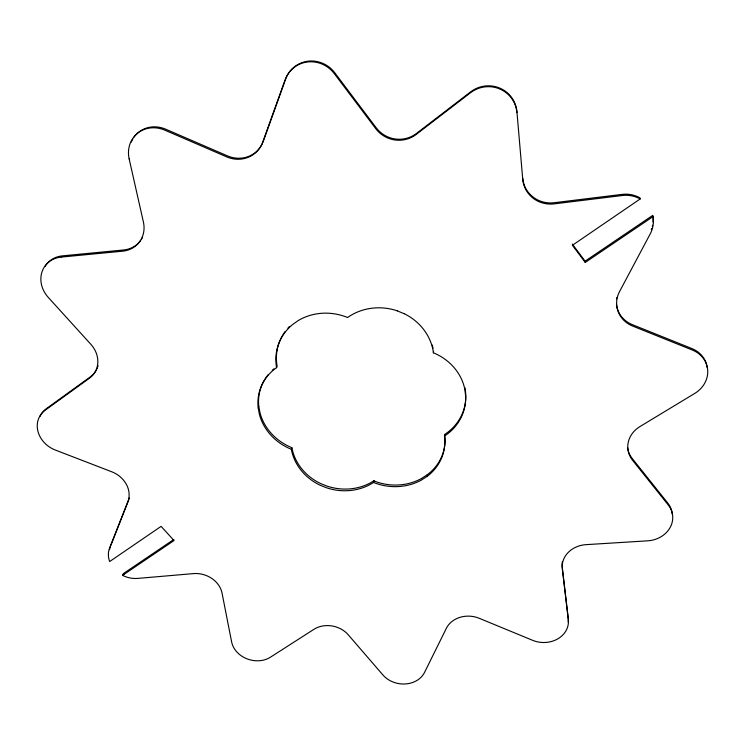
<?xml version="1.0" encoding="UTF-8"?>
<svg xmlns="http://www.w3.org/2000/svg" width="745" height="745" viewBox="0 0 745 745"><rect width="100%" height="100%" fill="white"/><g stroke="black" fill="none" stroke-linecap="round" stroke-linejoin="round"><path stroke-width="1.12" d="M427.053 476.446A51.992 46.628 10.8 0 0 444.467 436.104L444.681 434.503A51.871 46.544 10.8 0 1 427.267 474.77M433.581 351.333L433.367 352.776A52.811 48.062 9.5 0 1 464.824 389.262L465.625 395.902A52.811 48.062 9.5 0 1 444.476 436.076M258.226 408.083L259.446 414.537A52.224 47.019 17.8 0 0 291.36 449.3A51.694 46.143 14.5 0 0 320.154 485.237L326.655 487.817A51.694 46.143 14.5 0 0 373.534 482.471L373.897 480.814M291.351 449.328L291.882 447.726M263.739 140.135L285.689 79.026A29.046 27.993 52.1 0 1 307.909 61.202A29.046 27.993 52.1 0 1 334.812 72.824L376.141 127.702A28.701 28.338 39.1 0 0 416.492 133.429L470.607 91.886A28.981 28.515 -26 0 1 499.821 88.106A28.981 28.515 -26 0 1 516.918 111.582L522.748 179.349A28.859 27.667 -19.3 0 0 554.261 203.869L622.271 195.516A28.878 26.988 -19.7 0 1 640.169 198.962L639.871 197.825A28.813 26.922 -19.8 0 0 622.019 194.389L554.178 202.724A28.785 27.612 -19.5 0 1 522.748 178.26M110.903 545.275L128.298 501.059M652.974 216.637L585.253 262.436L585.095 261.16L652.639 215.454L652.974 216.637A28.878 26.988 -19.7 0 1 650.217 233.911L619.598 291.491A28.226 25.833 -14.3 0 0 632.607 326.049L692.31 350.02A27.779 24.818 -12.2 0 1 707.722 370.479A27.779 24.818 -12.2 0 1 694.74 393.425L639.992 426.54A26.978 23.738 -7.5 0 0 632.505 460.187L668.228 504.961A26.299 22.695 -4.8 0 1 669.969 527.823A26.299 22.695 -4.8 0 1 647.712 540.823L586.054 544.651A25.628 21.912 -0.7 0 0 562.317 568.78L568.295 619.682A24.985 21.046 2.3 0 1 557.809 638.856A24.985 21.046 2.3 0 1 532.712 640.355L479.231 618.294A24.604 20.664 6 0 0 446.376 628.277L424.51 672.465A24.185 20.115 9.2 0 1 405.327 683.966A24.185 20.115 9.2 0 1 382.958 675.017L348.213 634.759A24.147 20.134 12.6 0 0 313.887 629.348L270.482 657.174A24.045 19.957 15.9 0 1 246.949 658.822A24.045 19.957 15.9 0 1 231.63 641.929L222.038 593.085A24.352 20.366 19.2 0 0 193.495 573.603L137.695 578.409A24.604 20.59 22.7 0 1 122.534 575.373L123.409 573.585L173.836 539.454M427.248 474.751L421.633 478.383M427.034 476.418L421.4 480.059A52.001 46.628 10.8 0 1 373.571 482.462M640.169 198.962L572.402 245.273L585.253 262.436M122.534 575.373L174.023 540.553L161.116 526.37L109.655 561.544A24.604 20.59 22.7 0 1 109.571 548.106L127.842 501.646A25.172 21.344 25.8 0 0 111.685 471.753L55.307 450.036A25.74 21.968 29.7 0 1 37.93 431.281A25.74 21.968 29.7 0 1 45.203 410.206L89.419 378.237A26.429 22.965 32.6 0 0 90.806 344.255L48.248 297.376A27.211 23.942 37 0 1 41.934 272.065A27.211 23.942 37 0 1 61.239 257.081M61.239 257.081L122.655 251.186A27.779 25.004 39.5 0 0 143.412 222.057L129.155 158.909M397.281 310.87L404.144 313.701M572.281 244.043L585.095 261.16M464.927 387.745L465.28 389.952M258.832 406.556L260.052 413A52.103 46.935 17.8 0 0 291.891 447.698A51.573 46.06 14.5 0 0 320.62 483.561L327.102 486.14A51.573 46.06 14.5 0 0 373.878 480.795M465.467 391.05L465.755 394.375A52.681 47.969 9.5 0 1 444.653 434.484M129.155 158.909A28.524 26.159 44.6 0 1 137.564 133.262A28.524 26.159 44.6 0 1 164.841 130.161L226.713 156.888A28.72 27.016 45.7 0 0 262.687 142.211L285.084 79.873A29.12 28.059 51.9 0 1 307.359 62.003A29.12 28.059 51.9 0 1 334.328 73.662L375.769 128.671A28.776 28.403 38.6 0 0 416.231 134.407L470.477 92.771A29.055 28.58 -25.6 0 1 499.765 88.981A29.055 28.58 -25.6 0 1 516.9 112.514M397.29 310.842A53.295 49.049 13 0 0 347.58 317.519A53.025 48.481 17.8 0 0 297.842 320.797L292.226 324.857A53.025 48.481 17.8 0 0 276.591 367.713L277.14 366.261A52.904 48.388 17.8 0 1 282.253 335.967M404.274 313.719A53.295 49.049 13 0 1 433.46 352.823M258.17 407.953A52.224 47.019 17.8 0 1 276.563 367.611M562.382 561.479A25.563 21.875 -0.7 0 0 562.224 566.936L568.193 617.754A24.93 21.018 2.3 0 1 568.184 621.982M124.285 574.013A24.548 20.562 22.8 0 1 123.409 573.585M109.543 549.624A24.548 20.562 22.8 0 1 110.474 546.355M129.397 497.93A25.107 21.307 25.8 0 1 128.727 499.979M39.904 416.623A25.684 21.931 29.8 0 1 46.292 408.707L90.415 376.793A26.364 22.927 32.7 0 0 96.412 369.958M98.089 365.711A26.364 22.927 32.7 0 1 97.763 366.81M97.371 367.89A26.364 22.927 32.7 0 1 96.915 368.933M45.017 266.496A27.146 23.896 37.1 0 1 62.347 255.87L123.623 249.985A27.714 24.957 39.5 0 0 140.665 240.412M142.593 237.189A27.714 24.957 39.5 0 1 141.373 239.369M131.297 142.09A28.459 26.103 44.6 0 1 132.815 138.97M133.737 137.508A28.459 26.103 44.6 0 1 165.735 129.211L227.449 155.873A28.645 26.96 45.8 0 0 262.287 143.748M263.339 141.224A28.645 26.96 45.8 0 1 262.845 142.5M652.639 215.454A28.813 26.922 -19.8 0 1 652.946 217.615M653.03 218.695A28.813 26.922 -19.8 0 1 653.002 221.982M652.564 225.26A28.813 26.922 -19.8 0 1 652.322 226.34M651.698 228.492A28.813 26.922 -19.8 0 1 651.316 229.562M616.469 304.025A28.161 25.777 -14.4 0 0 632.337 324.643L691.891 348.558A27.705 24.762 -12.2 0 1 707.126 367.397M616.562 298.903A28.161 25.777 -14.4 0 1 616.758 297.618M627.663 447.708A26.913 23.7 -7.6 0 0 632.244 458.52L667.883 503.201A26.243 22.648 -4.8 0 1 672.344 514.404M421.53 478.476A51.871 46.544 10.8 0 1 373.794 480.86M432.268 345.028A53.174 48.956 13 0 1 433.013 348.166M282.793 335.054A52.904 48.388 17.8 0 1 285.177 331.488M287.924 328.117A52.904 48.388 17.8 0 1 289.442 326.506M258.804 406.556A52.103 46.926 17.8 0 1 264.559 379.782M265.099 378.916A52.103 46.926 17.8 0 1 268.07 374.772M272.288 370.246A52.103 46.926 17.8 0 1 273.843 368.868"/></g></svg>
